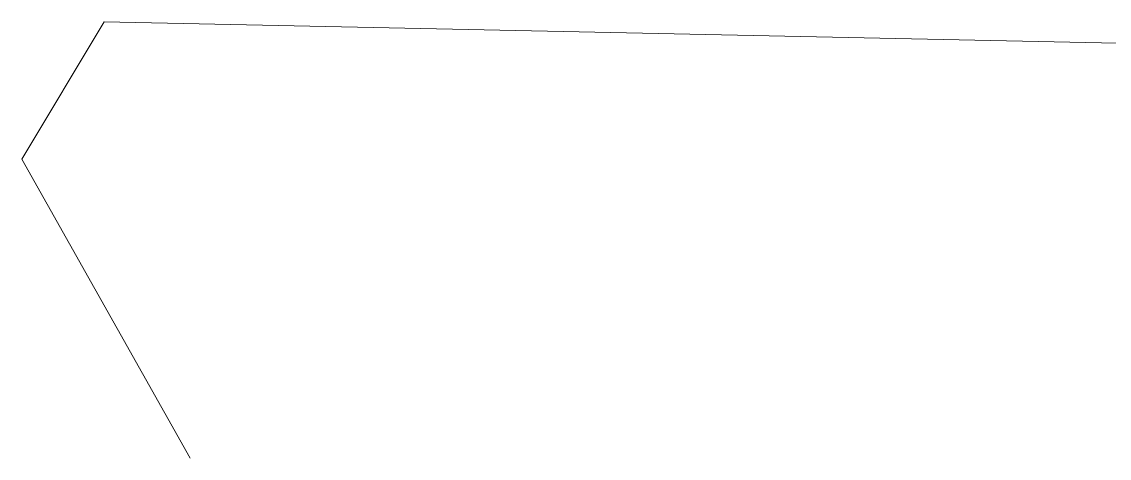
# Model space of a CAD drawing. Header units: centimetres. Extents: x 63871 to 181827, y -95930 to 42199.
# Drawn here: x 146255 to 148276, y 16538 to 17349 of the extents above; entities that cross this region are included whole.
import ezdxf

# ---------------------------------------------------------------- set-up
doc = ezdxf.new("R2010")
doc.units = ezdxf.units.CM
doc.layers.add('03_PARSEL_ALN_YENI', color=40, linetype='Continuous', lineweight=0)
doc.layers.add('OLUK', color=222, linetype='Continuous', lineweight=15)

# ---------------------------------------------------------------- blocks, each defined once
blk = doc.blocks.new('yerleşim planı')
at = {"layer": '03_PARSEL_ALN_YENI'}
for p, q in [((-10173.9, 911.1), (-10020.9, 1166.1)), ((-10020.9, 1166.1), (-5022, 1060.1)), ((-9861.2, 355.6), (-10173.9, 911.1))]:
    blk.add_line(p, q, dxfattribs=at)
at = {"layer": '03_PARSEL_ALN_YENI', "lineweight": 0}
for p, q in [((-10173.9, 911.1), (-10020.9, 1166.1)), ((-10020.9, 1166.1), (-5022, 1060.1)), ((-9861.2, 355.6), (-10173.9, 911.1))]:
    blk.add_line(p, q, dxfattribs=at)

msp = doc.modelspace()

# ---------------------------------------------------------------- block references
at = {"layer": 'OLUK'}
msp.add_blockref('yerleşim planı', (156428.8, 16182.6), dxfattribs=at)

doc.saveas('drawing.dxf')
